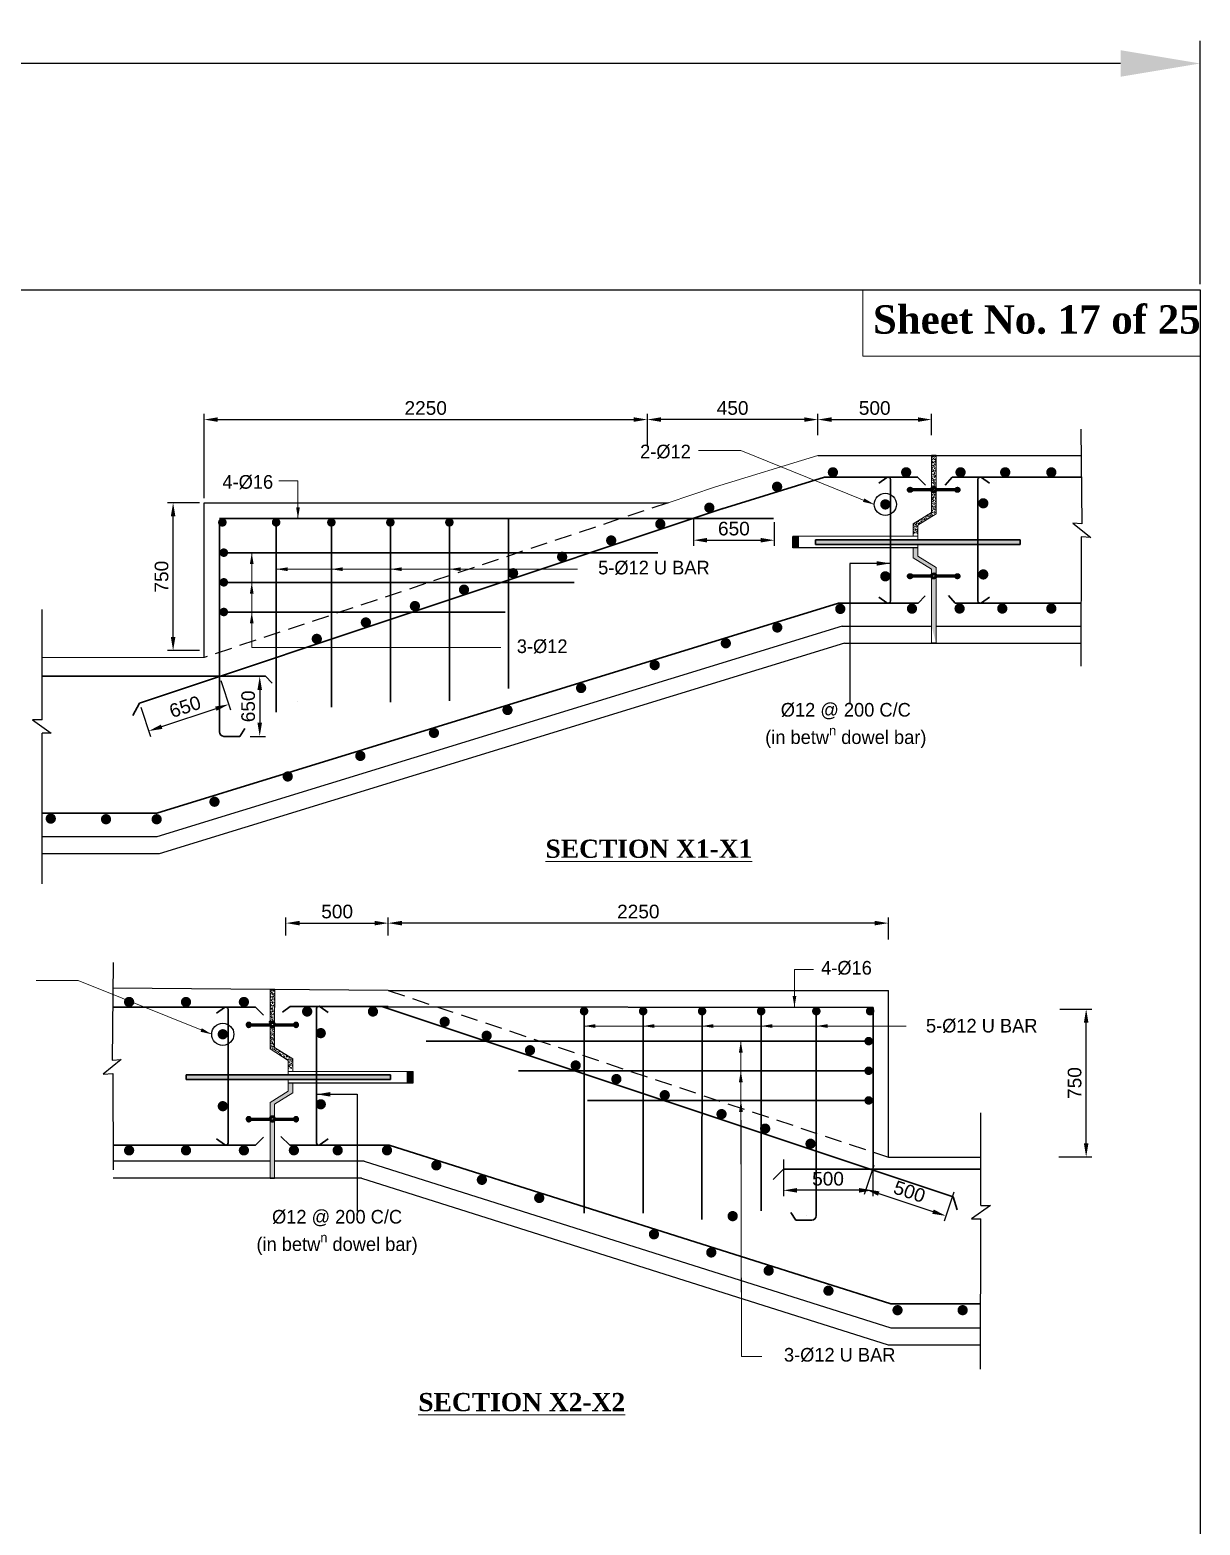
# Model space of a CAD drawing. Extents: x -358915 to 1258323, y -1667244 to -305611.
# Drawn here: x 779636 to 784784, y -1479397 to -1472820 of the extents above; entities that cross this region are included whole.
import ezdxf

# ---------------------------------------------------------------- set-up
doc = ezdxf.new("R2010")
doc.units = 0
doc.header["$LTSCALE"] = 300
doc.header["$MEASUREMENT"] = 0
for name, pattern in [('ACAD_ISO03W100', [30, 12, -18]), ('DASHED', [0.75, 0.5, -0.25]), ('DASHED2', [9.525, 6.35, -3.175]), ('HIDDEN', [0.375, 0.25, -0.125])]:
    doc.linetypes.add(name, pattern=pattern)
doc.layers.get('0').update_dxf_attribs({"linetype": 'CONTINUOUS'})
doc.layers.get('DEFPOINTS').update_dxf_attribs({"linetype": 'CONTINUOUS'})
for name, color, linetype, lineweight in [('Dim', 7, 'CONTINUOUS', 9), ('line2', 3, 'CONTINUOUS', 30), ('ROD', 1, 'CONTINUOUS', 30), ('TEXT-ROOM', 4, 'CONTINUOUS', 5)]:
    doc.layers.add(name, color=color, linetype=linetype, lineweight=lineweight)
doc.layers.add('DOTTED', color=240, linetype='DASHED2')
doc.layers.add('LINE', color=7, linetype='CONTINUOUS')
doc.styles.add('1-2', font='arial.ttf')
doc.styles.add('Arial', font='arial.ttf')
doc.styles.add('DIM', font='isocp3.shx')
doc.dimstyles.new('1-2', dxfattribs={"dimtxt": 240, "dimasz": 360, "dimexe": 120, "dimexo": 120, "dimgap": 24, "dimtad": 1, "dimdec": 0, "dimzin": 3, "dimdsep": 46, "dimtxsty": '1-2', "dimblk": 'DOTSMALL', "dimcen": 0, "dimdle": 120, "dimclrd": 256, "dimclre": 256, "dimclrt": 6, "dimadec": 0, "dimazin": 0, "dimtfac": 0.6, "dimtdec": 0, "dimtofl": 0, "dimtmove": 2, "dimatfit": 3, "dimfxl": 2, "dimfrac": 1, "dimtolj": 1, "dimtzin": 0, "dimlwd": 13, "dimlwe": 13, "dimarcsym": 0})
doc.dimstyles.new('3', dxfattribs={"dimtxt": 225, "dimasz": 350, "dimexe": 100, "dimexo": 25, "dimgap": 9, "dimtad": 0, "dimdec": 0, "dimzin": 0, "dimdsep": 46, "dimtxsty": 'Standard', "dimcen": 0, "dimclrd": 5, "dimclre": 6, "dimclrt": 256, "dimadec": 0, "dimazin": 0, "dimtfac": 1, "dimtdec": 0, "dimtofl": 0, "dimtmove": 2, "dimatfit": 3, "dimfxl": 1, "dimtolj": 1, "dimtzin": 0, "dimarcsym": 0})
doc.dimstyles.new('Dim_25', dxfattribs={"dimtxt": 50, "dimasz": 50, "dimexe": 25, "dimexo": 20, "dimgap": 20, "dimtad": 1, "dimdec": 0, "dimzin": 0, "dimdsep": 46, "dimtxsty": 'DIM', "dimcen": 0.09, "dimclrd": 5, "dimclre": 5, "dimclrt": 7, "dimadec": 0, "dimazin": 0, "dimtfac": 1, "dimtdec": 0, "dimtmove": 0, "dimatfit": 3, "dimfxl": 1, "dimtolj": 1, "dimtzin": 0, "dimarcsym": 0})
pattern_1 = [(37.5, (359220.9, -1494268.8644), (-0.31496679, 9.63411885), [0, -7.6, 0, -8.5, 0, -8.125]), (7.5, (359220.9, -1494268.864), (8.84888353, 14.11073033), [0, -4.1, 0, -6.85, 0, -2.625]), (327.5, (359214.75, -1494268.864), (15.57070931, 0.02829527), [0, -2.5, 0, -9, 0, -11.75]), (317.5, (359214.75, -1494268.864), (15.03063302, 4.38837782), [0, -1.25, 0, -5.9, 0, -6.75])]

# ---------------------------------------------------------------- blocks, each defined once
blk = doc.blocks.new('_DotSmall')
at = {"color": 0, "linetype": 'ByBlock', "const_width": 0.5}
blk.add_lwpolyline([(-0.0625, 0, 1), (0.0625, 0, 1)], format="xyb", close=True, dxfattribs=at)
blk = doc.blocks.new('*D807')
at = {"layer": 'DEFPOINTS', "color": 0, "ltscale": 50, "transparency": 16777216}
for p in [(780266.2, -1474900.3), (780402.3, -1474900.3), (780402.3, -1475550.3)]:
    blk.add_point(p, dxfattribs=at)
at = {"layer": 'Dim', "color": 5, "lineweight": -2, "ltscale": 50, "transparency": 16777216}
for p, q in [((780382.3, -1474900.3), (780241.2, -1474900.3)), ((780266.2, -1475490.3), (780266.2, -1474960.3)), ((780382.3, -1475550.3), (780241.2, -1475550.3))]:
    blk.add_line(p, q, dxfattribs=at)
at = {"layer": 'Dim', "color": 5, "ltscale": 50, "transparency": 16777216}
for points in [[(780256.2, -1474960.3), (780276.2, -1474960.3), (780266.2, -1474900.3)], [(780256.2, -1475490.3), (780276.2, -1475490.3), (780266.2, -1475550.3)]]:
    blk.add_solid(points, dxfattribs=at)
at = {"layer": 'Dim', "color": 7, "ltscale": 50, "transparency": 16777216, "insert": (780215.5, -1475225.3), "char_height": 60, "attachment_point": 5, "rotation": 90, "style": 'Arial'}
blk.add_mtext('\\A1;750', dxfattribs=at)
blk = doc.blocks.new('*D808')
at = {"layer": 'DEFPOINTS', "color": 0, "ltscale": 50, "transparency": 16777216}
for p in [(782352.3, -1474534.3), (782352.3, -1474671.8), (780402.3, -1474900.3)]:
    blk.add_point(p, dxfattribs=at)
at = {"layer": 'Dim', "color": 5, "lineweight": -2, "ltscale": 50, "transparency": 16777216}
for p, q in [((780402.3, -1474880.3), (780402.3, -1474509.3)), ((782352.3, -1474651.8), (782352.3, -1474509.3)), ((780462.3, -1474534.3), (782292.3, -1474534.3))]:
    blk.add_line(p, q, dxfattribs=at)
at = {"layer": 'Dim', "color": 5, "ltscale": 50, "transparency": 16777216}
for points in [[(780462.3, -1474524.3), (780462.3, -1474544.3), (780402.3, -1474534.3)], [(782292.3, -1474524.3), (782292.3, -1474544.3), (782352.3, -1474534.3)]]:
    blk.add_solid(points, dxfattribs=at)
at = {"layer": 'Dim', "color": 7, "ltscale": 50, "transparency": 16777216, "insert": (781377.3, -1474483.7), "char_height": 60, "attachment_point": 5, "style": 'Arial'}
blk.add_mtext('\\A1;2250', dxfattribs=at)
blk = doc.blocks.new('*D809')
at = {"layer": 'DEFPOINTS', "color": 0, "ltscale": 50, "transparency": 16777216}
for p in [(783602.3, -1474534.3), (783102.3, -1474623.2), (783602.3, -1474623.2)]:
    blk.add_point(p, dxfattribs=at)
at = {"layer": 'Dim', "color": 5, "lineweight": -2, "ltscale": 50, "transparency": 16777216}
for p, q in [((783102.3, -1474603.2), (783102.3, -1474509.3)), ((783602.3, -1474603.2), (783602.3, -1474509.3)), ((783162.3, -1474534.3), (783542.3, -1474534.3))]:
    blk.add_line(p, q, dxfattribs=at)
at = {"layer": 'Dim', "color": 5, "ltscale": 50, "transparency": 16777216}
for points in [[(783162.3, -1474524.3), (783162.3, -1474544.3), (783102.3, -1474534.3)], [(783542.3, -1474524.3), (783542.3, -1474544.3), (783602.3, -1474534.3)]]:
    blk.add_solid(points, dxfattribs=at)
at = {"layer": 'Dim', "color": 7, "ltscale": 50, "transparency": 16777216, "insert": (783352.3, -1474483.7), "char_height": 60, "attachment_point": 5, "style": 'Arial'}
blk.add_mtext('\\A1;500', dxfattribs=at)
blk = doc.blocks.new('*D814')
at = {"layer": 'DEFPOINTS', "color": 0, "ltscale": 50, "transparency": 16777216}
for p in [(782352.3, -1474534.3), (782352.3, -1474608.6), (783102.3, -1474608.6)]:
    blk.add_point(p, dxfattribs=at)
at = {"layer": 'Dim', "color": 5, "lineweight": -2, "ltscale": 50, "transparency": 16777216}
for p, q in [((782352.3, -1474588.6), (782352.3, -1474509.3)), ((783102.3, -1474588.6), (783102.3, -1474509.3)), ((783042.3, -1474534.3), (782412.3, -1474534.3))]:
    blk.add_line(p, q, dxfattribs=at)
at = {"layer": 'Dim', "color": 5, "ltscale": 50, "transparency": 16777216}
for points in [[(782412.3, -1474524.3), (782412.3, -1474544.3), (782352.3, -1474534.3)], [(783042.3, -1474524.3), (783042.3, -1474544.3), (783102.3, -1474534.3)]]:
    blk.add_solid(points, dxfattribs=at)
at = {"layer": 'Dim', "color": 7, "ltscale": 50, "transparency": 16777216, "insert": (782727.3, -1474483.7), "char_height": 60, "attachment_point": 5, "style": 'Arial'}
blk.add_mtext('\\A1;450', dxfattribs=at)
blk = doc.blocks.new('*D815')
at = {"layer": 'DEFPOINTS', "color": 0, "ltscale": 50, "transparency": 16777216}
for p in [(784146.4, -1477127.6), (784282.5, -1477127.6), (784142.2, -1477777.7)]:
    blk.add_point(p, dxfattribs=at)
at = {"layer": 'Dim', "color": 5, "lineweight": -2, "ltscale": 50, "transparency": 16777216}
for p, q in [((784166.4, -1477127.6), (784307.5, -1477127.6)), ((784282.5, -1477717.7), (784282.5, -1477187.6)), ((784162.2, -1477777.7), (784307.5, -1477777.7))]:
    blk.add_line(p, q, dxfattribs=at)
at = {"layer": 'Dim', "color": 5, "ltscale": 50, "transparency": 16777216}
for points in [[(784272.5, -1477187.6), (784292.5, -1477187.6), (784282.5, -1477127.6)], [(784272.5, -1477717.7), (784292.5, -1477717.7), (784282.5, -1477777.7)]]:
    blk.add_solid(points, dxfattribs=at)
at = {"layer": 'Dim', "color": 7, "ltscale": 50, "transparency": 16777216, "insert": (784231.8, -1477452.6), "char_height": 60, "attachment_point": 5, "rotation": 90, "style": 'Arial'}
blk.add_mtext('\\A1;750', dxfattribs=at)
blk = doc.blocks.new('*D816')
at = {"layer": 'DEFPOINTS', "color": 0, "ltscale": 50, "transparency": 16777216}
for p in [(781212.7, -1476749.3), (781212.7, -1476803.5), (783412.3, -1476841.3)]:
    blk.add_point(p, dxfattribs=at)
at = {"layer": 'Dim', "color": 5, "lineweight": -2, "ltscale": 50, "transparency": 16777216}
for p, q in [((781212.7, -1476783.5), (781212.7, -1476724.3)), ((783352.3, -1476749.3), (781272.7, -1476749.3)), ((783412.3, -1476821.3), (783412.3, -1476724.3))]:
    blk.add_line(p, q, dxfattribs=at)
at = {"layer": 'Dim', "color": 5, "ltscale": 50, "transparency": 16777216}
for points in [[(781272.7, -1476739.3), (781272.7, -1476759.3), (781212.7, -1476749.3)], [(783352.3, -1476739.3), (783352.3, -1476759.3), (783412.3, -1476749.3)]]:
    blk.add_solid(points, dxfattribs=at)
at = {"layer": 'Dim', "color": 7, "ltscale": 50, "transparency": 16777216, "insert": (782312.5, -1476698.6), "char_height": 60, "attachment_point": 5, "style": 'Arial'}
blk.add_mtext('\\A1;2250', dxfattribs=at)
blk = doc.blocks.new('*D817')
at = {"layer": 'DEFPOINTS', "color": 0, "ltscale": 50, "transparency": 16777216}
for p in [(781212.7, -1476749.3), (780762.7, -1476823.5), (781212.7, -1476823.5)]:
    blk.add_point(p, dxfattribs=at)
at = {"layer": 'Dim', "color": 5, "lineweight": -2, "ltscale": 50, "transparency": 16777216}
for p, q in [((780762.7, -1476803.5), (780762.7, -1476724.3)), ((780822.7, -1476749.3), (781152.7, -1476749.3)), ((781212.7, -1476803.5), (781212.7, -1476724.3))]:
    blk.add_line(p, q, dxfattribs=at)
at = {"layer": 'Dim', "color": 5, "ltscale": 50, "transparency": 16777216}
for points in [[(780822.7, -1476739.3), (780822.7, -1476759.3), (780762.7, -1476749.3)], [(781152.7, -1476739.3), (781152.7, -1476759.3), (781212.7, -1476749.3)]]:
    blk.add_solid(points, dxfattribs=at)
at = {"layer": 'Dim', "color": 7, "ltscale": 50, "transparency": 16777216, "insert": (780987.7, -1476698.6), "char_height": 60, "attachment_point": 5, "style": 'Arial'}
blk.add_mtext('\\A1;500', dxfattribs=at)
blk = doc.blocks.new('*D821')
at = {"layer": 'DEFPOINTS', "color": 0, "ltscale": 50, "transparency": 16777216}
for p in [(782555, -1474945.9), (782910.8, -1474965.9), (782910.8, -1475064.9)]:
    blk.add_point(p, dxfattribs=at)
at = {"layer": 'Dim', "color": 5, "lineweight": -2, "ltscale": 50, "transparency": 16777216}
for p, q in [((782555, -1474965.9), (782555, -1475089.9)), ((782910.8, -1474985.9), (782910.8, -1475089.9)), ((782615, -1475064.9), (782850.8, -1475064.9))]:
    blk.add_line(p, q, dxfattribs=at)
at = {"layer": 'Dim', "color": 5, "ltscale": 50, "transparency": 16777216}
for points in [[(782615, -1475054.9), (782615, -1475074.9), (782555, -1475064.9)], [(782850.8, -1475054.9), (782850.8, -1475074.9), (782910.8, -1475064.9)]]:
    blk.add_solid(points, dxfattribs=at)
at = {"layer": 'Dim', "color": 7, "ltscale": 50, "transparency": 16777216, "insert": (782732.9, -1475014.2), "char_height": 60, "attachment_point": 5, "style": 'Arial'}
blk.add_mtext('\\A1;650', dxfattribs=at)
blk = doc.blocks.new('huk')
at = {"layer": 'Dim'}
h = blk.add_hatch(dxfattribs=at)
h.set_pattern_fill('ANSI31', color=15)
h.set_pattern_definition([(45, (-358365.36117, -19477.47705), (-0.08838834765, 0.08838834765), [])])
h.paths.add_polyline_path([(12.6, 3.5, 0.75964), (-12.6, 3.5), (-94, 3.5, 4.674984), (-94, -5.5), (-11.8, -5.5, 0.637498), (11.8, -5.5), (94, -5.5, 4.674984), (94, 3.5)])
h.paths.add_polyline_path([(-6, 0, -1), (6, 0, -1)], flags=16)
at = {"layer": 'DOTTED', "color": 8}
for points in [[(-94, 3.5), (-12.6, 3.5)], [(12.6, 3.5), (94, 3.5)], [(-94, -5.5), (-11.8, -5.5)], [(11.8, -5.5), (94, -5.5)]]:
    blk.add_lwpolyline(points, dxfattribs=at)
blk.add_circle((0, 0), 6.04, dxfattribs=at)
for centre, radius, start, end in [((-104, -1), 11, 24.14774, 335.85226), ((0, 0), 13, 15.55648, 164.44352), ((104, -1), 11, 204.14774, 155.85226), ((0, 0), 13, 204.96517, 335.03483)]:
    blk.add_arc(centre, radius, start, end, dxfattribs=at)
blk = doc.blocks.new('*D825')
at = {"layer": 'DEFPOINTS', "color": 0, "ltscale": 50, "transparency": 16777216}
for p in [(782950.6, -1477769.2), (783343.4, -1477769.2), (782950.6, -1477924.6)]:
    blk.add_point(p, dxfattribs=at)
at = {"layer": 'Dim', "color": 5, "lineweight": -2, "ltscale": 50, "transparency": 16777216}
for p, q in [((782950.6, -1477789.2), (782950.6, -1477949.6)), ((783343.4, -1477789.2), (783343.4, -1477949.6)), ((783283.4, -1477924.6), (783010.6, -1477924.6))]:
    blk.add_line(p, q, dxfattribs=at)
at = {"layer": 'Dim', "color": 5, "ltscale": 50, "transparency": 16777216}
for points in [[(783010.6, -1477914.6), (783010.6, -1477934.6), (782950.6, -1477924.6)], [(783283.4, -1477914.6), (783283.4, -1477934.6), (783343.4, -1477924.6)]]:
    blk.add_solid(points, dxfattribs=at)
at = {"layer": 'Dim', "color": 7, "ltscale": 50, "transparency": 16777216, "insert": (783147, -1477874), "char_height": 60, "attachment_point": 5, "style": 'Arial'}
blk.add_mtext('\\A1;500', dxfattribs=at)
blk = doc.blocks.new('*D826')
at = {"layer": 'DEFPOINTS', "color": 0, "ltscale": 50, "transparency": 16777216}
for p in [(783354.5, -1477796.6), (783706.6, -1477913.9), (783665.5, -1478037.2)]:
    blk.add_point(p, dxfattribs=at)
at = {"layer": 'Dim', "color": 5, "lineweight": -2, "ltscale": 50, "transparency": 16777216}
for p, q in [((783348.2, -1477815.5), (783305.5, -1477943.6)), ((783370.3, -1477938.8), (783608.6, -1478018.2)), ((783700.3, -1477932.9), (783657.6, -1478060.9))]:
    blk.add_line(p, q, dxfattribs=at)
at = {"layer": 'Dim', "color": 5, "ltscale": 50, "transparency": 16777216}
for points in [[(783373.5, -1477929.3), (783367.1, -1477948.3), (783313.4, -1477919.8)], [(783611.7, -1478008.7), (783605.4, -1478027.7), (783665.5, -1478037.2)]]:
    blk.add_solid(points, dxfattribs=at)
at = {"layer": 'Dim', "color": 7, "ltscale": 50, "transparency": 16777216, "insert": (783505.4, -1477930.5), "char_height": 60, "attachment_point": 5, "rotation": 341.56505, "style": 'Arial'}
blk.add_mtext('\\A1;500', dxfattribs=at)
blk = doc.blocks.new('*D827')
at = {"layer": 'DEFPOINTS', "color": 0, "ltscale": 50, "transparency": 16777216}
for p in [(780601.9, -1475663.7), (780585.7, -1475927.7), (780647.2, -1475927.7)]:
    blk.add_point(p, dxfattribs=at)
at = {"layer": 'Dim', "color": 5, "lineweight": -2, "ltscale": 50, "transparency": 16777216}
for p, q in [((780621.9, -1475663.7), (780672.2, -1475663.7)), ((780647.2, -1475723.7), (780647.2, -1475867.7)), ((780605.7, -1475927.7), (780672.2, -1475927.7))]:
    blk.add_line(p, q, dxfattribs=at)
at = {"layer": 'Dim', "color": 5, "ltscale": 50, "transparency": 16777216}
for points in [[(780637.2, -1475723.7), (780657.2, -1475723.7), (780647.2, -1475663.7)], [(780637.2, -1475867.7), (780657.2, -1475867.7), (780647.2, -1475927.7)]]:
    blk.add_solid(points, dxfattribs=at)
at = {"layer": 'Dim', "color": 7, "ltscale": 50, "transparency": 16777216, "insert": (780596.6, -1475795.7), "char_height": 60, "attachment_point": 5, "rotation": 90, "style": 'Arial'}
blk.add_mtext('\\A1;650', dxfattribs=at)
blk = doc.blocks.new('*D828')
at = {"layer": 'DEFPOINTS', "color": 0, "ltscale": 50, "transparency": 16777216}
for p in [(780469.8, -1475663.7), (780117.7, -1475781.1), (780158.8, -1475904.4)]:
    blk.add_point(p, dxfattribs=at)
at = {"layer": 'Dim', "color": 5, "lineweight": -2, "ltscale": 50, "transparency": 16777216}
for p, q in [((780476.1, -1475682.7), (780518.8, -1475810.7)), ((780124, -1475800), (780166.7, -1475928.1)), ((780454, -1475806), (780215.7, -1475885.4))]:
    blk.add_line(p, q, dxfattribs=at)
at = {"layer": 'Dim', "color": 5, "ltscale": 50, "transparency": 16777216}
for points in [[(780450.8, -1475796.5), (780457.1, -1475815.5), (780510.9, -1475787)], [(780212.6, -1475875.9), (780218.9, -1475894.9), (780158.8, -1475904.4)]]:
    blk.add_solid(points, dxfattribs=at)
at = {"layer": 'Dim', "color": 7, "ltscale": 50, "transparency": 16777216, "insert": (780318.8, -1475797.6), "char_height": 60, "attachment_point": 5, "rotation": 18.43495, "style": 'Arial'}
blk.add_mtext('\\A1;650', dxfattribs=at)
blk = doc.blocks.new('*D1506')
at = {"layer": 'DEFPOINTS', "color": 0, "ltscale": 0.5, "transparency": 16777216}
for p in [(784783.6, -1472967.9), (769555.6, -1473963.7), (784783.6, -1473963.7)]:
    blk.add_point(p, dxfattribs=at)
at = {"layer": 'LINE', "color": 6, "lineweight": -2, "ltscale": 0.5, "transparency": 16777216}
for p, q in [((769555.6, -1473938.7), (769555.6, -1472867.9)), ((784783.6, -1473938.7), (784783.6, -1472867.9))]:
    blk.add_line(p, q, dxfattribs=at)
at = {"layer": 'LINE', "color": 5, "lineweight": -2, "ltscale": 0.5, "transparency": 16777216}
for p, q in [((769905.6, -1472967.9), (776673.1, -1472967.9)), ((784433.6, -1472967.9), (777666.1, -1472967.9))]:
    blk.add_line(p, q, dxfattribs=at)
at = {"layer": 'LINE', "color": 5, "ltscale": 0.5, "transparency": 16777216}
for points in [[(769905.6, -1472909.6), (769905.6, -1473026.2), (769555.6, -1472967.9)], [(784433.6, -1472909.6), (784433.6, -1473026.2), (784783.6, -1472967.9)]]:
    blk.add_solid(points, dxfattribs=at)
at = {"layer": 'LINE', "ltscale": 0.5, "transparency": 16777216, "insert": (777169.6, -1472967.9), "char_height": 225, "attachment_point": 5}
blk.add_mtext('\\A1;15228', dxfattribs=at)

msp = doc.modelspace()

# ---------------------------------------------------------------- hatches: boundary and pattern name
at = {"layer": 'Dim'}
h = msp.add_hatch(dxfattribs=at)
h.set_pattern_fill('AR-SAND', color=8, scale=5)
h.set_pattern_definition(pattern_1)
h.paths.add_polyline_path([(783622.1, -1474692.4), (783602.1, -1474692.4), (783602.1, -1474942.4), (783522.1, -1474992.4), (783522.1, -1475036.3), (783542.1, -1475036.3), (783542.1, -1474999.5), (783622.1, -1474949.5)])
h = msp.add_hatch(color=15, dxfattribs=at)
h.dxf.hatch_style = 1
h.paths.add_polyline_path([(783017.6, -1475048.4), (782992.1, -1475048.5), (782992.2, -1475098.4), (783017.7, -1475098.4)])
h = msp.add_hatch(color=15, dxfattribs=at)
h.dxf.hatch_style = 1
h.paths.add_polyline_path([(783992, -1475063.3), (783992, -1475083.3), (783092.5, -1475083.3), (783092.5, -1475063.3)])
h = msp.add_hatch(dxfattribs=at)
h.set_pattern_fill('AR-SAND', color=8, scale=5)
h.set_pattern_definition(pattern_1)
h.paths.add_polyline_path([(783622.1, -1475517.5), (783602.1, -1475442.4), (783602.1, -1475192.4), (783522.1, -1475142.4), (783522.1, -1475098.4), (783542.1, -1475098.4), (783542.1, -1475135.2), (783622.1, -1475185.2)])
h = msp.add_hatch(dxfattribs=at)
h.set_pattern_fill('AR-SAND', color=8, scale=5)
h.set_pattern_definition([(37.5, (363271.218, -1496622.277), (-0.31496679, 9.63411885), [0, -7.6, 0, -8.5, 0, -8.125]), (7.5, (363271.218, -1496622.277), (8.84888353, 14.11073033), [0, -4.1, 0, -6.85, 0, -2.625]), (327.5, (363265.068, -1496622.277), (15.57070931, 0.02829527), [0, -2.5, 0, -9, 0, -11.75]), (317.5, (363265.068, -1496622.277), (15.03063302, 4.38837782), [0, -1.25, 0, -5.9, 0, -6.75])])
h.paths.add_polyline_path([(780692.8, -1477045.8), (780712.8, -1477045.8), (780712.8, -1477295.8), (780792.8, -1477345.8), (780792.8, -1477389.7), (780772.8, -1477389.7), (780772.8, -1477352.9), (780692.8, -1477302.9)])
h = msp.add_hatch(color=15, dxfattribs=at)
h.dxf.hatch_style = 1
h.paths.add_polyline_path([(780323, -1477416.7), (780323, -1477436.7), (781222.4, -1477436.7), (781222.4, -1477416.7)])
h = msp.add_hatch(color=15, dxfattribs=at)
h.dxf.hatch_style = 1
h.paths.add_polyline_path([(781297.3, -1477401.8), (781322.8, -1477401.9), (781322.7, -1477451.9), (781297.2, -1477451.9)])
h = msp.add_hatch(dxfattribs=at)
h.set_pattern_fill('AR-SAND', color=8, scale=5)
h.set_pattern_definition([(37.5, (363271.218, -1496624.539), (-0.31496679, 9.63411885), [0, -7.6, 0, -8.5, 0, -8.125]), (7.5, (363271.218, -1496624.539), (8.84888353, 14.11073033), [0, -4.1, 0, -6.85, 0, -2.625]), (327.5, (363265.068, -1496624.539), (15.57070931, 0.02829527), [0, -2.5, 0, -9, 0, -11.75]), (317.5, (363265.068, -1496624.539), (15.03063302, 4.38837782), [0, -1.25, 0, -5.9, 0, -6.75])])
h.paths.add_polyline_path([(780692.8, -1477873), (780712.8, -1477873), (780712.8, -1477548), (780792.8, -1477498), (780792.8, -1477454.1), (780772.8, -1477454.1), (780772.8, -1477490.9), (780692.8, -1477540.9)])

# ---------------------------------------------------------------- linework, layer by layer
for p, q in [((783542.1, -1475047.7), (782992.1, -1475048.5)), ((783542.1, -1475098.4), (782992.2, -1475098.4)), ((780772.8, -1477401.1), (781322.8, -1477401.9)), ((780772.8, -1477451.9), (781322.7, -1477451.9))]:
    msp.add_line(p, q)
for points in [[(782992.2, -1475098.4), (782992.1, -1475048.5)], [(783017.7, -1475098.4), (783017.6, -1475048.4)], [(781297.2, -1477451.8), (781297.3, -1477401.9)], [(781322.7, -1477451.9), (781322.8, -1477401.9)]]:
    msp.add_lwpolyline(points)
at = {"layer": 'DOTTED', "color": 4, "linetype": 'HIDDEN', "lineweight": 20, "ltscale": 2000000.0}
msp.add_line((780402.3, -1475580.8), (779690.5, -1475580.8), dxfattribs=at)
msp.add_lwpolyline([(783102.3, -1474692.4), (782652.3, -1474830.8), (782443.8, -1474900.3)], dxfattribs=at)
at = {"layer": 'LINE'}
for p, q in [((780402.3, -1475580.8), (780402.3, -1474900.3)), ((780402.3, -1474900.3), (782443.8, -1474900.3)), ((783208.5, -1475442.4), (780193.9, -1476369.9)), ((783208.5, -1475442.4), (783602.1, -1475442.4)), ((783219.7, -1475517.4), (780205.1, -1476444.9)), ((781212.7, -1477045.8), (783412.7, -1477045.8)), ((783412.7, -1477779.1), (783412.7, -1477045.8)), ((783412.7, -1477779.1), (783818.5, -1477779.1)), ((783423.1, -1478529.1), (783818.4, -1478529.1)), ((783411.5, -1478604.1), (783818.4, -1478604.1))]:
    msp.add_line(p, q, dxfattribs=at)
at = {"layer": 'LINE', "linetype": 'HIDDEN'}
for p, q in [((782443.8, -1474900.3), (780402.3, -1475580.8)), ((781212.7, -1477045.8), (783412.7, -1477779.1))]:
    msp.add_line(p, q, dxfattribs=at)
at = {"layer": 'LINE', "color": 5}
for p, q in [((779690.5, -1475854.9), (779690.5, -1475369.3)), ((779690.5, -1475854.9), (779647.3, -1475854.9)), ((779647.3, -1475854.9), (779730.5, -1475913.3)), ((779690.5, -1476576.2), (779690.5, -1475913.3)), ((779730.5, -1475913.3), (779690.5, -1475913.3)), ((783818.5, -1477991.9), (783818.5, -1477584.3)), ((783861.7, -1477991.9), (783778.5, -1478050.2)), ((783818.5, -1477991.9), (783861.7, -1477991.9)), ((783778.5, -1478050.2), (783818.5, -1478050.2)), ((783818.4, -1478711.2), (783818.5, -1478050.2))]:
    msp.add_line(p, q, dxfattribs=at)
at = {"layer": 'LINE', "linetype": 'ACAD_ISO03W100', "ltscale": 1.2}
for p, q in [((780193.9, -1476369.9), (779690.5, -1476369.9)), ((780205.1, -1476444.9), (779690.5, -1476444.9))]:
    msp.add_line(p, q, dxfattribs=at)
at = {"layer": 'LINE', "ltscale": 500}
for p, q in [((781106.5, -1477795.8), (783423.1, -1478529.1)), ((781094.9, -1477870.8), (783411.5, -1478604.1))]:
    msp.add_line(p, q, dxfattribs=at)
at = {"layer": 'LINE'}
msp.add_lwpolyline([(784783.6, -1484732.1), (769555.6, -1484732.1), (769555.6, -1473963.7), (784783.6, -1473963.7)], close=True, dxfattribs=at)
at = {"layer": 'LINE', "lineweight": 9}
msp.add_lwpolyline([(784783.6, -1473963.7), (783299.8, -1473963.7), (783299.8, -1474254.8), (784783.6, -1474254.8)], close=True, dxfattribs=at)
at = {"layer": 'LINE', "color": 5}
for points in [[(784258.6, -1474576.7), (784263.6, -1474992.3), (784223.6, -1474989.8), (784303.1, -1475053.2), (784259.9, -1475050.5), (784259, -1475619.3)], [(780001.9, -1476922.3), (779998.1, -1477352.3), (780038, -1477349.8), (779958.6, -1477413.2), (780001.7, -1477410.5), (780002.7, -1477834.3)]]:
    msp.add_lwpolyline(points, dxfattribs=at)
at = {"layer": 'LINE'}
for points in [[(783102.3, -1474692.4), (784260.1, -1474692.6)], [(782652.3, -1474830.8), (782652.3, -1474830.8)], [(783622.1, -1475442.4), (784259.4, -1475442.8)], [(783219.7, -1475517.4), (784259.2, -1475517.8)], [(781212.7, -1477045.8), (780000.9, -1477035)], [(781212.7, -1477045.8), (781212.7, -1477045.8)], [(780692.8, -1477795.8), (780002.6, -1477795.8)], [(780692.8, -1477870.8), (780002.6, -1477870.8)]]:
    msp.add_lwpolyline(points, dxfattribs=at)
at = {"layer": 'LINE', "lineweight": 15}
for points in [[(783602.1, -1474692.4), (783602.1, -1474848.2)], [(783622.1, -1474692.4), (783622.1, -1474848.5)], [(783602.1, -1474848.2), (783602.1, -1474942.4), (783522.1, -1474992.4), (783522.1, -1475047.7)], [(783622.1, -1474848.5), (783622.1, -1474949.5), (783542.1, -1474999.5), (783542.1, -1475063.3)], [(783522.1, -1475098.4), (783522.1, -1475142.4), (783602.1, -1475192.4), (783602.1, -1475517.5)], [(783542.1, -1475083.3), (783542.1, -1475135.2), (783622.1, -1475185.2), (783622.1, -1475517.5)], [(780692.9, -1477041.3), (780692.8, -1477201.9)], [(780712.9, -1477041.3), (780712.8, -1477201.6)], [(780692.8, -1477201.9), (780692.8, -1477302.9), (780772.8, -1477352.9), (780772.8, -1477416.7)], [(780712.8, -1477201.6), (780712.8, -1477295.8), (780792.8, -1477345.8), (780792.8, -1477401.1)], [(780772.8, -1477436.7), (780772.8, -1477488.6), (780692.8, -1477538.6), (780692.8, -1477870.8)], [(780792.8, -1477451.9), (780792.8, -1477495.8), (780712.8, -1477545.8), (780712.8, -1477870.8)]]:
    msp.add_lwpolyline(points, dxfattribs=at)
at = {"layer": 'LINE', "ltscale": 500}
for points in [[(781106.5, -1477795.8), (780712.8, -1477795.8)], [(781094.9, -1477870.8), (780712.8, -1477870.8)]]:
    msp.add_lwpolyline(points, dxfattribs=at)
at = {"layer": 'LINE'}
for centre in [(783399, -1474907.5), (780484.7, -1477238.1)]:
    msp.add_circle(centre, 48.8, dxfattribs=at)
at = {"layer": 'line2', "color": 2}
for p, q in [((783992, -1475083.3), (783992, -1475063.3)), ((780323, -1477436.7), (780323, -1477416.7))]:
    msp.add_line(p, q, dxfattribs=at)
at = {"layer": 'line2', "color": 1}
for points in [[(783602.1, -1474692.4), (783622.1, -1474692.4)], [(783622.1, -1474850.5), (783617.9, -1474853.9), (783612, -1474855.3), (783605.7, -1474853.7), (783602.1, -1474850.8)], [(783622.1, -1475517.5), (783602.1, -1475517.5)], [(780712.9, -1477041.3), (780692.9, -1477041.3)], [(780707.8, -1477181.1), (780703.6, -1477184.5), (780697.7, -1477186), (780691.4, -1477184.3), (780687.8, -1477181.4)], [(780692.8, -1477203.9), (780697, -1477207.3), (780702.9, -1477208.7), (780709.2, -1477207.1), (780712.8, -1477204.2)], [(780692.8, -1477870.8), (780712.8, -1477870.8)]]:
    msp.add_lwpolyline(points, dxfattribs=at)
at = {"layer": 'line2', "color": 2}
for points in [[(783092.5, -1475063.3), (783992, -1475063.3)], [(783092.5, -1475063.3), (783092.5, -1475083.3)], [(783092.5, -1475083.3), (783992, -1475083.3)], [(781222.4, -1477416.7), (780323, -1477416.7)], [(781222.4, -1477416.7), (781222.4, -1477436.7)], [(781222.4, -1477436.7), (780323, -1477436.7)]]:
    msp.add_lwpolyline(points, dxfattribs=at)
at = {"layer": 'ROD'}
for p, q in [((783131.7, -1474787.9), (782681.7, -1474926.4)), ((783131.7, -1474787.9), (783541.5, -1474787.9)), ((782683.9, -1474925.7), (780117.7, -1475781.1)), ((780469.8, -1474969.8), (782907.4, -1474969.8)), ((780469.8, -1474983.2), (780469.8, -1475907.7)), ((783193.4, -1475342.4), (780193.9, -1476265.3)), ((783193.4, -1475342.4), (783543.6, -1475342.4)), ((780672.2, -1475663.7), (779690.5, -1475663.7)), ((780811.3, -1475775.6), (780811.3, -1475775.6)), ((780560.1, -1475927.7), (780581.6, -1475893.7)), ((780489.8, -1475927.7), (780560.1, -1475927.7)), ((780193.9, -1476265.3), (779690.5, -1476265.3)), ((781189, -1477116.9), (783697.2, -1477953)), ((783345.1, -1477119.8), (781189, -1477116.9)), ((783345.1, -1477119.8), (783345.1, -1477824.6)), ((781216.6, -1477725.7), (783423.1, -1478424.2)), ((782950.6, -1477831.6), (783818.5, -1477831.6)), ((783005.2, -1478056), (782983.7, -1478022)), ((783075.5, -1478056), (783005.2, -1478056)), ((783053.6, -1478033.2), (783053.6, -1478033.2)), ((783423.1, -1478424.2), (783818.4, -1478424.2))]:
    msp.add_line(p, q, dxfattribs=at)
at = {"layer": 'ROD', "linetype": 'DASHED', "ltscale": 300}
for p, q in [((780719.4, -1474969.8), (780719.4, -1475821)), ((780962.2, -1474969.8), (780962.2, -1475799.4)), ((781221.8, -1474969.8), (781221.8, -1475777)), ((781481.4, -1474969.8), (781481.4, -1475771.2)), ((781740.9, -1474969.8), (781740.9, -1475717.4)), ((780469.8, -1475119.8), (782397.8, -1475119.8)), ((780469.8, -1475250.4), (782030.1, -1475250.4)), ((780469.8, -1475381), (781726.3, -1475381)), ((782074, -1477145.9), (782074, -1478025.3)), ((782333.6, -1477145.9), (782333.6, -1478025.3)), ((782593.2, -1477145.9), (782592.6, -1478053)), ((782852.7, -1477145.9), (782852.7, -1478014.3)), ((783095.5, -1477145.9), (783095.5, -1478036)), ((783345.1, -1477268.4), (781378.9, -1477268.4)), ((783345.1, -1477399), (781784.9, -1477399)), ((783345.1, -1477529.5), (782088.6, -1477529.5))]:
    msp.add_line(p, q, dxfattribs=at)
at = {"layer": 'ROD'}
for points, const_width in [([(783179.6, -1474766.3, -1), (783157.1, -1474766.3, -1)], 22.5), ([(783501.9, -1474766.3, -1), (783479.4, -1474766.3, -1)], 22.5), ([(783741.1, -1474766.3, -1), (783718.6, -1474766.3, -1)], 22.5), ([(783937.6, -1474766.3, -1), (783915.1, -1474766.3, -1)], 22.5), ([(784140.5, -1474766.3, -1), (784118, -1474766.3, -1)], 22.5), ([(782934.3, -1474829.7, -1), (782911.8, -1474829.7, -1)], 22.5), ([(782636.2, -1474921.7, -1), (782613.7, -1474921.7, -1)], 22.5), ([(783410.3, -1474907.5, -1), (783387.8, -1474907.5, -1)], 22.5), ([(783841.2, -1474902.5, -1), (783818.7, -1474902.5, -1)], 22.5), ([(780492.2, -1474986.5, -1), (780473.4, -1474986.5, -1)], 18.8), ([(780728.8, -1474986.5, -1), (780710, -1474986.5, -1)], 18.8), ([(780971.6, -1474986.5, -1), (780952.9, -1474986.5, -1)], 18.8), ([(781231.2, -1474986.5, -1), (781212.4, -1474986.5, -1)], 18.8), ([(781472, -1474986.5, 1), (781490.7, -1474986.5, 1)], 18.8), ([(782420.4, -1474993.8, -1), (782397.9, -1474993.8, -1)], 22.5), ([(782204.5, -1475066, -1), (782182, -1475066, -1)], 22.5), ([(780498.6, -1475119.6, -1), (780479.9, -1475119.6, -1)], 18.8), ([(781988.7, -1475138.1, -1), (781966.2, -1475138.1, -1)], 22.5), ([(781772.8, -1475210.3, -1), (781750.3, -1475210.3, -1)], 22.5), ([(780498.6, -1475250.2, -1), (780479.9, -1475250.2, -1)], 18.8), ([(783410.3, -1475223.9, -1), (783387.8, -1475223.9, -1)], 22.5), ([(783841.2, -1475215.5, -1), (783818.7, -1475215.5, -1)], 22.5), ([(781557, -1475282.4, -1), (781534.5, -1475282.4, -1)], 22.5), ([(780498.6, -1475380.8, -1), (780479.9, -1475380.8, -1)], 18.8), ([(781341.1, -1475354.6, -1), (781318.6, -1475354.6, -1)], 22.5), ([(783212.2, -1475367.1, -1), (783189.7, -1475367.1, -1)], 22.5), ([(783527.4, -1475365.9, -1), (783504.9, -1475365.9, -1)], 22.5), ([(783737, -1475365.5, -1), (783714.5, -1475365.5, -1)], 22.5), ([(783924.8, -1475365.5, -1), (783902.3, -1475365.5, -1)], 22.5), ([(784140.5, -1475365.5, -1), (784118, -1475365.5, -1)], 22.5), ([(781125.3, -1475426.7, -1), (781102.8, -1475426.7, -1)], 22.5), ([(782935, -1475448.9, -1), (782912.5, -1475448.9, -1)], 22.5), ([(780909.4, -1475498.9, -1), (780886.9, -1475498.9, -1)], 22.5), ([(782708.7, -1475518.2, -1), (782686.2, -1475518.2, -1)], 22.5), ([(782395.7, -1475614.3, -1), (782373.2, -1475614.3, -1)], 22.5), ([(782072.1, -1475715, -1), (782049.6, -1475715, -1)], 22.5), ([(781748.4, -1475811.8, -1), (781725.9, -1475811.8, -1)], 22.5), ([(781424.7, -1475912.6, -1), (781402.2, -1475912.6, -1)], 22.5), ([(781101, -1476013.6, -1), (781078.5, -1476013.6, -1)], 22.5), ([(780781.6, -1476104.2, -1), (780759.1, -1476104.2, -1)], 22.5), ([(780459.4, -1476215.3, -1), (780436.9, -1476215.3, -1)], 22.5), ([(779739.3, -1476289.5, -1), (779716.8, -1476289.5, -1)], 22.5), ([(779982.3, -1476292.2, -1), (779959.8, -1476292.2, -1)], 22.5), ([(780205.1, -1476292.2, -1), (780182.6, -1476292.2, -1)], 22.5), ([(780061.4, -1477096.1, -1), (780083.9, -1477096.1, -1)], 22.5), ([(780311.7, -1477096.1, -1), (780334.2, -1477096.1, -1)], 22.5), ([(780566.3, -1477096.1, -1), (780588.8, -1477096.1, -1)], 22.5), ([(780867.1, -1477138.1, -1), (780844.6, -1477138.1, -1)], 22.5), ([(781156.5, -1477138.1, -1), (781134, -1477138.1, -1)], 22.5), ([(781472, -1477183.3, -1), (781449.5, -1477183.3, -1)], 22.5), ([(782083.4, -1477136.5, -1), (782064.6, -1477136.5, -1)], 18.8), ([(782343, -1477136.5, -1), (782324.2, -1477136.5, -1)], 18.8), ([(782583.8, -1477136.5, 1), (782602.5, -1477136.5, 1)], 18.8), ([(782843.3, -1477136.5, 1), (782862.1, -1477136.5, 1)], 18.8), ([(783086.2, -1477136.5, 1), (783104.9, -1477136.5, 1)], 18.8), ([(783322.8, -1477136.5, 1), (783341.5, -1477136.5, 1)], 18.8), ([(780495.9, -1477238.1, -1), (780473.4, -1477238.1, -1)], 22.5), ([(780926.9, -1477233.1, -1), (780904.4, -1477233.1, -1)], 22.5), ([(781656.5, -1477244.8, -1), (781634, -1477244.8, -1)], 22.5), ([(781847.3, -1477308.4, -1), (781824.8, -1477308.4, -1)], 22.5), ([(783316.3, -1477268.2, 1), (783335.1, -1477268.2, 1)], 18.8), ([(782048.2, -1477375.4, -1), (782025.7, -1477375.4, -1)], 22.5), ([(782227.3, -1477435.1, -1), (782204.8, -1477435.1, -1)], 22.5), ([(783316.3, -1477398.7, 1), (783335.1, -1477398.7, 1)], 18.8), ([(782440, -1477506, -1), (782417.5, -1477506, -1)], 22.5), ([(780495.9, -1477554.5, -1), (780473.4, -1477554.5, -1)], 22.5), ([(780926.9, -1477546.1, -1), (780904.4, -1477546.1, -1)], 22.5), ([(783316.3, -1477529.3, 1), (783335.1, -1477529.3, 1)], 18.8), ([(782689.9, -1477589.3, -1), (782667.4, -1477589.3, -1)], 22.5), ([(782881.6, -1477653.2, -1), (782859.1, -1477653.2, -1)], 22.5), ([(780061.4, -1477748.9, 1), (780083.9, -1477748.9, 1)], 22.5), ([(780311.7, -1477748.9, 1), (780334.2, -1477748.9, 1)], 22.5), ([(780566.3, -1477748.9, 1), (780588.8, -1477748.9, 1)], 22.5), ([(780808.7, -1477748.6, -1), (780786.2, -1477748.6, -1)], 22.5), ([(781001.5, -1477748.6, -1), (780979, -1477748.6, -1)], 22.5), ([(781218.2, -1477748.6, -1), (781195.7, -1477748.6, -1)], 22.5), ([(783081.3, -1477719.7, -1), (783058.8, -1477719.7, -1)], 22.5), ([(781435.2, -1477814.9, -1), (781412.7, -1477814.9, -1)], 22.5), ([(781635.6, -1477878.4, -1), (781613.1, -1477878.4, -1)], 22.5), ([(781887.9, -1477958.2, -1), (781865.4, -1477958.2, -1)], 22.5), ([(782738.8, -1478038.1, -1), (782716.3, -1478038.1, -1)], 22.5), ([(782392.5, -1478118, -1), (782370, -1478118, -1)], 22.5), ([(782644.8, -1478197.9, -1), (782622.3, -1478197.9, -1)], 22.5), ([(782897.1, -1478277.7, -1), (782874.6, -1478277.7, -1)], 22.5), ([(783160.2, -1478366.1, -1), (783137.7, -1478366.1, -1)], 22.5), ([(783464, -1478451.8, -1), (783441.5, -1478451.8, -1)], 22.5), ([(783750.4, -1478451.8, -1), (783727.9, -1478451.8, -1)], 22.5)]:
    msp.add_lwpolyline(points, format="xyb", close=True, dxfattribs=dict(at, const_width=const_width))
for points in [[(783421.4, -1475258), (783421.4, -1474797.9, 0.61061), (783405.6, -1474789.7), (783370.7, -1474814.7)], [(783806.6, -1475258), (783806.6, -1474797.9, -0.61061), (783822.5, -1474789.7), (783857.3, -1474814.7)], [(783421.4, -1474871.9), (783421.4, -1475332.1, -0.61061), (783405.6, -1475340.2), (783370.7, -1475315.2)], [(783806.6, -1474871.9), (783806.6, -1475332.1, 0.61061), (783822.5, -1475340.2), (783857.3, -1475315.2)], [(780508.3, -1477611.4), (780508.3, -1477128.6, 0.61061), (780492.5, -1477120.4), (780457.6, -1477145.4)], [(780897.3, -1477611.4), (780897.3, -1477125, -0.61061), (780913.2, -1477116.9), (780948, -1477141.9)], [(780508.3, -1477225.4), (780508.3, -1477715.4, -0.61061), (780492.5, -1477723.6), (780457.6, -1477698.6)], [(780897.3, -1477225.4), (780897.3, -1477715.4, 0.61061), (780913.2, -1477723.6), (780948, -1477698.6)]]:
    msp.add_lwpolyline(points, format="xyb", dxfattribs=at)
for points in [[(783575.8, -1474822.8), (783542.5, -1474788.9)], [(783662.4, -1474822.3), (783692.4, -1474787.9)], [(783692.4, -1474787.9), (784261.1, -1474787.9)], [(783573.6, -1475309.8), (783543.6, -1475342.4)], [(783676.6, -1475308), (783706.6, -1475342.4)], [(783706.6, -1475342.4), (784259.5, -1475342.4)], [(780701.8, -1475694.4), (780672.2, -1475663.7)], [(780088.6, -1475835.6), (780117.7, -1475781.1)], [(780627.9, -1477118.6), (780000, -1477118.6)], [(780663.3, -1477154.8), (780627.9, -1477118.6)], [(780747.5, -1477141), (780781.2, -1477115.3)], [(781212.7, -1477115.3), (780781.2, -1477115.3)], [(780663.3, -1477690.3), (780628.6, -1477725.7)], [(780740.4, -1477688.4), (780779.7, -1477725.7)], [(780628.6, -1477725.7), (780002.4, -1477725.7)], [(781216.6, -1477725.7), (780779.7, -1477725.7)], [(782905.7, -1477877), (782950.6, -1477831.6)], [(783714.9, -1478010.4), (783697.2, -1477953)]]:
    msp.add_lwpolyline(points, dxfattribs=at)
for centre, start, end in [((780489.8, -1475907.7), 180, 270), ((783075.5, -1478036), 270, 0)]:
    msp.add_arc(centre, 20, start, end, dxfattribs=at)

# ---------------------------------------------------------------- block references
at = {"layer": 'line2', "color": 1, "xscale": -1}
for p in [(783612, -1474842.3), (783612, -1475222.2)]:
    msp.add_blockref('huk', p, dxfattribs=at)
at = {"layer": 'line2', "color": 1}
for p in [(780702.9, -1477195.7), (780702.9, -1477610.7)]:
    msp.add_blockref('huk', p, dxfattribs=at)

# ---------------------------------------------------------------- texts
at = {"layer": 'LINE', "color": 7, "lineweight": 9, "insert": (783344.5, -1474031.4), "char_height": 124.963, "width": 4488.615, "attachment_point": 1}
msp.add_mtext('{\\fTimes New Roman|b1|i0|c0|p18;Sheet No. 17 of 25}', dxfattribs=at)
at = {"layer": 'LINE', "color": 4, "char_height": 60, "attachment_point": 5}
for s, insert in [('2-%%C12 ', (782432, -1474675.9)), ('3-%%C12 ', (781889.5, -1475532.4))]:
    msp.add_mtext(s, dxfattribs=dict(at, insert=insert))
for s, insert, width in [('4-%%C16 ', (780594.7, -1474809.6), 330.809), ('5-%%C12 U BAR ', (782381.1, -1475186.4), 703.702), ('\\A1;%%C12 @ 200 C/C\\P(in betw{\\H0.7x;\\Sn^ ;\\H1.429x; dowel bar)}', (783225.2, -1475880.1), 1123.361), ('4-%%C16 ', (783228.1, -1476946.8), 330.809), ('5-%%C12 U BAR ', (783823.1, -1477201.5), 703.702), ('\\A1;%%C12 @ 200 C/C\\P(in betw{\\H0.7x;\\Sn^ ;\\H1.429x; dowel bar)}', (780987.4, -1478110.1), 1123.361), ('3-%%C12 U BAR ', (783198.4, -1478649.1), 703.702)]:
    msp.add_mtext(s, dxfattribs=dict(at, insert=insert, width=width))
at = {"layer": 'TEXT-ROOM', "char_height": 80, "width": 2270.12, "attachment_point": 4}
for s, insert in [('{\\fTimes New Roman|b1|i0|c0|p18;\\L\\C6;SECTION X1-X1}', (781904.2, -1476422.6)), ('{\\fTimes New Roman|b1|i0|c0|p18;\\L\\C6;SECTION X2-X2 }', (781344.8, -1478856.6))]:
    msp.add_mtext(s, dxfattribs=dict(at, insert=insert))

# ---------------------------------------------------------------- dimensions: what is measured, and where the dimension line sits
at = {"layer": 'Dim', "ltscale": 50}
for base, p1, p2, text, picture, middle in [((782352.3, -1474534.3), (780402.3, -1474900.3), (782352.3, -1474671.8), '2250', '*D808', (781377.3, -1474483.7)), ((782352.3, -1474534.3), (783102.3, -1474608.6), (782352.3, -1474608.6), '450', '*D814', (782727.3, -1474483.7)), ((782910.8, -1475064.9), (782555, -1474945.9), (782910.8, -1474965.9), '650', '*D821', (782732.9, -1475014.2)), ((782950.6, -1477924.6), (783343.4, -1477769.2), (782950.6, -1477769.2), '500', '*D825', (783147, -1477874))]:
    dim = msp.add_linear_dim(base=base, p1=p1, p2=p2, text=text, dimstyle='Dim_25', override={"dimtxt": 60, "dimasz": 60, "dimtxsty": 'Arial'}, dxfattribs=at)
    dim.commit()
    dim.dimension.update_dxf_attribs({"geometry": picture, "text_midpoint": middle})
dim = msp.add_linear_dim(base=(783602.3, -1474534.3), p1=(783102.3, -1474623.2), p2=(783602.3, -1474623.2), dimstyle='Dim_25', override={"dimtxt": 60, "dimasz": 60, "dimtxsty": 'Arial'}, dxfattribs=at)
dim.commit()
dim.dimension.update_dxf_attribs({"geometry": '*D809', "text_midpoint": (783352.3, -1474483.7)})
for base, p1, p2, angle, text, picture, middle in [((780266.2, -1474900.3), (780402.3, -1475550.3), (780402.3, -1474900.3), 90, '750', '*D807', (780215.5, -1475225.3)), ((780647.2, -1475927.7), (780601.9, -1475663.7), (780585.7, -1475927.7), 90, '650', '*D827', (780596.6, -1475795.7)), ((781212.7, -1476749.3), (780762.7, -1476823.5), (781212.7, -1476823.5), 180, '500', '*D817', (780987.7, -1476698.6)), ((781212.7, -1476749.3), (783412.3, -1476841.3), (781212.7, -1476803.5), 180, '2250', '*D816', (782312.5, -1476698.6)), ((784282.5, -1477127.6), (784142.2, -1477777.7), (784146.4, -1477127.6), 90, '750', '*D815', (784231.8, -1477452.6))]:
    dim = msp.add_linear_dim(base=base, p1=p1, p2=p2, angle=angle, text=text, dimstyle='Dim_25', override={"dimtxt": 60, "dimasz": 60, "dimtxsty": 'Arial'}, dxfattribs=at)
    dim.commit()
    dim.dimension.update_dxf_attribs({"geometry": picture, "text_midpoint": middle})
for p1, p2, distance, text, picture, middle in [((780469.8, -1475663.7), (780117.7, -1475781.1), 130, '650', '*D828', (780318.8, -1475797.6)), ((783354.5, -1477796.6), (783706.6, -1477913.9), -130, '500', '*D826', (783505.4, -1477930.5))]:
    dim = msp.add_aligned_dim(p1=p1, p2=p2, distance=distance, text=text, dimstyle='Dim_25', override={"dimtxt": 60, "dimasz": 60, "dimtxsty": 'Arial'}, dxfattribs=at)
    dim.commit()
    dim.dimension.update_dxf_attribs({"geometry": picture, "text_midpoint": middle})
at = {"layer": 'LINE', "color": 3, "ltscale": 0.5}
dim = msp.add_linear_dim(base=(784783.6, -1472967.9), p1=(769555.6, -1473963.7), p2=(784783.6, -1473963.7), dimstyle='3', override={"dimfxl": 700}, dxfattribs=at)
dim.commit()
dim.dimension.update_dxf_attribs({"geometry": '*D1506', "text_midpoint": (777169.6, -1472967.9)})

# ---------------------------------------------------------------- leaders
at = {"layer": 'Dim', "ltscale": 50}
for points in [[(783421.4, -1475167), (783242.4, -1475167), (783242.4, -1475785.7)], [(780897.3, -1477502.3), (781076.3, -1477502.3), (781076.3, -1478015.6)]]:
    msp.add_leader(points, dimstyle='Dim_25', override={"dimtxt": 60, "dimasz": 60, "dimtxsty": 'Arial'}, dxfattribs=at)
at = {"layer": 'LINE', "lineweight": 15}
for points in [[(783350.2, -1474907.5), (782763.2, -1474670.4), (782577.8, -1474670.4)], [(780815.5, -1474969.8), (780815.5, -1474803.3), (780731.5, -1474803.3)], [(780612.1, -1475119.8), (780612.1, -1475537), (781707.4, -1475537)], [(780719.5, -1475192.5), (782044.5, -1475192.5)], [(780962.2, -1475192.5), (782044.5, -1475192.5)], [(781221.8, -1475192.5), (782022.5, -1475192.5)], [(781481.4, -1475192.5), (782022.5, -1475192.5)], [(780612.1, -1475250.4), (780612.1, -1475537), (781707.4, -1475537)], [(780612.1, -1475381), (780612.1, -1475537), (781707.4, -1475537)], [(782999.4, -1477119.8), (782999.4, -1476953.3), (783083.5, -1476953.3)], [(780435.9, -1477238.1), (779848.9, -1477001), (779663.5, -1477001)], [(782074, -1477201.9), (783490.2, -1477201.9)], [(782333.6, -1477201.9), (783490.2, -1477201.9)], [(782593.1, -1477201.9), (783490.2, -1477201.9)], [(782852.7, -1477201.9), (783490.2, -1477201.9)], [(783095.5, -1477201.9), (783486.2, -1477201.9)], [(782763.2, -1477268.4), (782766.6, -1478655.8), (782855.1, -1478655.8)], [(782763.2, -1477399), (782766.6, -1478655.8), (782855.1, -1478655.8)], [(782763.8, -1477529.5), (782766.6, -1478655.8), (782855.1, -1478655.8)]]:
    msp.add_leader(points, dimstyle='1-2', override={"dimasz": 50, "dimtad": 0, "dimfxl": 7, "dimarcsym": 1}, dxfattribs=at)

doc.saveas('drawing.dxf')
